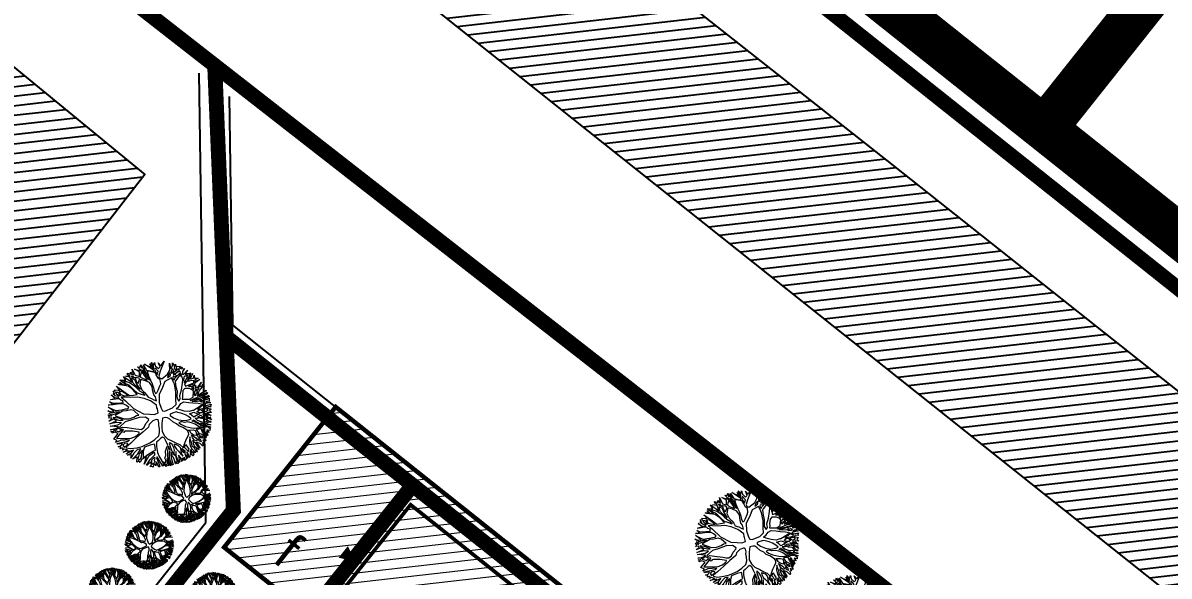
# Model space of a CAD drawing. Header units: metres. Extents: x -664657 to -643449, y -1076720 to -1062383.
# Drawn here: x -661101.9 to -661025.1, y -1065455.9 to -1065418.9 of the extents above; entities that cross this region are included whole.
import ezdxf

# ---------------------------------------------------------------- set-up
doc = ezdxf.new("R2010")
doc.units = ezdxf.units.M
doc.header["$LTSCALE"] = 0.1
for name, pattern in [('DASHED', [19.05, 12.7, -6.35]), ('DIVIDE', [31.75, 12.7, -6.35, 0, -6.35, 0, -6.35]), ('EVENDASH', [6.35, 3.175, -3.175])]:
    doc.linetypes.add(name, pattern=pattern)
doc.layers.get('0').update_dxf_attribs({"color": 8, "lineweight": 9})
for name, color, linetype in [('AA_THER_DOPRAVA', 142, 'Continuous'), ('AA_THER_katastr', 7, 'Continuous'), ('AA_THER_KOMUNIKACE', 201, 'Continuous'), ('AA_THER_popis', 6, 'Continuous'), ('AA_THER_SRAFY KATASTR', 14, 'Continuous'), ('AA_THER_ZNACENI', 7, 'Continuous'), ('AA_THER_čerchovaná', 84, 'DIVIDE')]:
    doc.layers.add(name, color=color, linetype=linetype)
doc.layers.add('AA_THER_silná', color=1, linetype='Continuous', lineweight=70)
doc.layers.add('AA_THER_STAFAZ', color=252, linetype='Continuous', lineweight=0)
doc.styles.get("Standard").update_dxf_attribs({"font": 'arial.ttf', "width": 0.8})
pattern_1 = [(6.512676, (-656813.00584, -1068876.23894), (-0.07202362, 0.63090221), [])]

# ---------------------------------------------------------------- blocks, each defined once
blk = doc.blocks.new('A$C0C461CEA')
for p, q in [((0.063, 0.606), (-0.009, 0.765)), ((-0.009, 0.765), (0.101, 0.706)), ((0.101, 0.706), (0.094, 0.804)), ((0.094, 0.804), (0.195, 0.61)), ((0.214, 0.725), (0.134, 0.788)), ((0.134, 0.788), (0.212, 0.751)), ((0.191, 0.795), (0.205, 0.826)), ((0.231, 0.749), (0.191, 0.795)), ((0.205, 0.826), (0.247, 0.779)), ((0.212, 0.751), (0.231, 0.749)), ((0.247, 0.779), (0.283, 0.818)), ((0.283, 0.818), (0.273, 0.766)), ((0.273, 0.766), (0.303, 0.735)), ((0.303, 0.735), (0.335, 0.855)), ((0.335, 0.855), (0.332, 0.706)), ((0.448, 0.732), (0.381, 0.832)), ((0.381, 0.832), (0.473, 0.745)), ((0.483, 0.777), (0.463, 0.845)), ((0.463, 0.845), (0.503, 0.812)), ((0.473, 0.745), (0.483, 0.777)), ((0.49, 0.711), (0.491, 0.762)), ((0.491, 0.762), (0.519, 0.739)), ((0.503, 0.812), (0.541, 0.849)), ((0.541, 0.849), (0.523, 0.775)), ((0.523, 0.775), (0.552, 0.829)), ((0.552, 0.829), (0.55, 0.733)), ((0.572, 0.716), (0.592, 0.82)), ((0.592, 0.82), (0.599, 0.69)), ((0.732, 0.619), (0.623, 0.824)), ((0.623, 0.824), (0.721, 0.691)), ((0.721, 0.691), (0.725, 0.772)), ((0.725, 0.772), (0.739, 0.638)), ((0.773, 0.691), (0.762, 0.79)), ((0.762, 0.79), (0.78, 0.708)), ((0.782, 0.71), (0.826, 0.755)), ((0.826, 0.755), (0.807, 0.687)), ((-0.386, 0.487), (-0.377, 0.497)), ((-0.377, 0.497), (-0.291, 0.473)), ((-0.291, 0.473), (-0.326, 0.577)), ((-0.326, 0.577), (-0.279, 0.488)), ((-0.256, 0.522), (-0.284, 0.582)), ((-0.284, 0.582), (-0.25, 0.553)), ((-0.207, 0.472), (-0.256, 0.522)), ((-0.25, 0.553), (-0.251, 0.627)), ((-0.251, 0.627), (-0.205, 0.61)), ((-0.215, 0.587), (-0.164, 0.562)), ((-0.208, 0.57), (-0.215, 0.587)), ((-0.212, 0.536), (-0.208, 0.57)), ((-0.186, 0.48), (-0.212, 0.536)), ((-0.205, 0.61), (-0.205, 0.641)), ((-0.205, 0.641), (-0.143, 0.596)), ((-0.164, 0.562), (-0.163, 0.47)), ((-0.143, 0.596), (-0.108, 0.579)), ((-0.134, 0.562), (-0.138, 0.487)), ((-0.108, 0.579), (-0.136, 0.688)), ((-0.136, 0.688), (-0.031, 0.479)), ((-0.111, 0.544), (-0.134, 0.562)), ((-0.084, 0.536), (-0.111, 0.544)), ((-0.062, 0.681), (-0.084, 0.71)), ((-0.084, 0.71), (-0.025, 0.681)), ((-0.05, 0.471), (-0.084, 0.536)), ((0.086, 0.573), (-0.062, 0.681)), ((-0.025, 0.681), (-0.029, 0.73)), ((-0.029, 0.73), (-0.001, 0.656)), ((-0.001, 0.656), (0.063, 0.606)), ((0.049, 0.709), (0.1, 0.674)), ((0.071, 0.64), (0.049, 0.709)), ((0.115, 0.58), (0.071, 0.64)), ((0.141, 0.467), (0.086, 0.573)), ((0.1, 0.674), (0.148, 0.626)), ((0.154, 0.458), (0.115, 0.58)), ((0.148, 0.626), (0.198, 0.54)), ((0.195, 0.61), (0.214, 0.725)), ((0.198, 0.54), (0.234, 0.438)), ((0.212, 0.581), (0.226, 0.644)), ((0.236, 0.499), (0.212, 0.581)), ((0.226, 0.644), (0.236, 0.684)), ((0.236, 0.684), (0.278, 0.625)), ((0.281, 0.388), (0.236, 0.499)), ((0.256, 0.734), (0.28, 0.713)), ((0.257, 0.695), (0.256, 0.734)), ((0.272, 0.676), (0.257, 0.695)), ((0.278, 0.625), (0.267, 0.543)), ((0.267, 0.543), (0.281, 0.388)), ((0.291, 0.657), (0.272, 0.676)), ((0.28, 0.713), (0.29, 0.678)), ((0.29, 0.678), (0.291, 0.657)), ((0.298, 0.594), (0.316, 0.668)), ((0.299, 0.519), (0.298, 0.594)), ((0.359, 0.578), (0.299, 0.519)), ((0.316, 0.668), (0.354, 0.641)), ((0.392, 0.572), (0.318, 0.477)), ((0.332, 0.706), (0.398, 0.641)), ((0.354, 0.641), (0.373, 0.618)), ((0.373, 0.618), (0.359, 0.578)), ((0.469, 0.501), (0.392, 0.572)), ((0.398, 0.641), (0.448, 0.732)), ((0.419, 0.639), (0.417, 0.618)), ((0.417, 0.618), (0.449, 0.568)), ((0.438, 0.663), (0.419, 0.639)), ((0.471, 0.697), (0.438, 0.663)), ((0.449, 0.568), (0.492, 0.518)), ((0.532, 0.422), (0.469, 0.501)), ((0.482, 0.682), (0.471, 0.697)), ((0.492, 0.669), (0.482, 0.682)), ((0.505, 0.682), (0.49, 0.711)), ((0.503, 0.634), (0.492, 0.669)), ((0.492, 0.518), (0.511, 0.491)), ((0.512, 0.575), (0.503, 0.634)), ((0.518, 0.634), (0.505, 0.682)), ((0.511, 0.491), (0.512, 0.575)), ((0.519, 0.739), (0.518, 0.634)), ((0.53, 0.531), (0.539, 0.622)), ((0.551, 0.471), (0.53, 0.531)), ((0.539, 0.622), (0.547, 0.66)), ((0.544, 0.723), (0.568, 0.689)), ((0.547, 0.66), (0.544, 0.723)), ((0.55, 0.733), (0.572, 0.716)), ((0.562, 0.609), (0.551, 0.471)), ((0.568, 0.689), (0.562, 0.609)), ((0.581, 0.563), (0.574, 0.456)), ((0.6, 0.66), (0.581, 0.563)), ((0.599, 0.69), (0.656, 0.641)), ((0.629, 0.644), (0.6, 0.66)), ((0.699, 0.587), (0.629, 0.644)), ((0.656, 0.641), (0.716, 0.594)), ((0.735, 0.569), (0.699, 0.587)), ((0.716, 0.594), (0.732, 0.619)), ((0.736, 0.502), (0.735, 0.569)), ((0.738, 0.409), (0.736, 0.502)), ((0.739, 0.638), (0.773, 0.691)), ((0.756, 0.617), (0.75, 0.55)), ((0.75, 0.55), (0.759, 0.494)), ((0.785, 0.647), (0.756, 0.617)), ((0.759, 0.494), (0.811, 0.549)), ((0.847, 0.53), (0.772, 0.454)), ((0.78, 0.708), (0.782, 0.71)), ((0.811, 0.549), (0.785, 0.647)), ((0.807, 0.687), (0.84, 0.599)), ((0.84, 0.599), (0.888, 0.613)), ((1.024, 0.679), (0.847, 0.53)), ((0.888, 0.613), (0.897, 0.711)), ((0.897, 0.711), (0.915, 0.627)), ((0.915, 0.627), (1.024, 0.679)), ((1.039, 0.454), (1.103, 0.589)), ((1.103, 0.589), (1.074, 0.465)), ((1.074, 0.465), (1.137, 0.506)), ((1.137, 0.506), (1.166, 0.562)), ((1.213, 0.508), (1.154, 0.472)), ((1.166, 0.562), (1.164, 0.508)), ((1.164, 0.508), (1.213, 0.508)), ((-0.526, 0.187), (-0.556, 0.247)), ((-0.556, 0.247), (-0.505, 0.187)), ((-0.495, 0.221), (-0.55, 0.309)), ((-0.55, 0.309), (-0.495, 0.256)), ((-0.436, 0.238), (-0.503, 0.376)), ((-0.503, 0.376), (-0.397, 0.235)), ((-0.495, 0.256), (-0.436, 0.238)), ((-0.394, 0.371), (-0.482, 0.412)), ((-0.482, 0.412), (-0.394, 0.388)), ((-0.394, 0.388), (-0.424, 0.459)), ((-0.424, 0.459), (-0.372, 0.399)), ((-0.256, 0.32), (-0.394, 0.371)), ((-0.28, 0.452), (-0.386, 0.487)), ((-0.372, 0.399), (-0.265, 0.347)), ((-0.209, 0.421), (-0.28, 0.452)), ((-0.279, 0.488), (-0.209, 0.448)), ((-0.265, 0.347), (-0.176, 0.312)), ((-0.174, 0.275), (-0.256, 0.32)), ((-0.209, 0.448), (-0.207, 0.472)), ((-0.194, 0.381), (-0.209, 0.421)), ((-0.162, 0.346), (-0.194, 0.381)), ((-0.163, 0.47), (-0.186, 0.48)), ((-0.176, 0.312), (-0.162, 0.346)), ((-0.142, 0.224), (-0.174, 0.275)), ((-0.157, 0.436), (-0.114, 0.321)), ((-0.081, 0.391), (-0.157, 0.436)), ((-0.138, 0.487), (-0.095, 0.443)), ((-0.114, 0.321), (-0.04, 0.095)), ((-0.095, 0.443), (-0.013, 0.385)), ((0.012, 0.333), (-0.081, 0.391)), ((-0.013, 0.385), (-0.05, 0.471)), ((-0.031, 0.479), (0.019, 0.379)), ((0.154, 0.269), (0.012, 0.333)), ((0.019, 0.379), (0.096, 0.349)), ((0.096, 0.349), (0.175, 0.322)), ((0.175, 0.322), (0.141, 0.467)), ((0.193, 0.345), (0.154, 0.458)), ((0.266, 0.178), (0.154, 0.269)), ((0.24, 0.295), (0.193, 0.345)), ((0.234, 0.438), (0.258, 0.367)), ((0.308, 0.222), (0.24, 0.295)), ((0.258, 0.367), (0.296, 0.309)), ((0.296, 0.309), (0.308, 0.222)), ((0.314, 0.414), (0.309, 0.363)), ((0.309, 0.363), (0.334, 0.286)), ((0.318, 0.477), (0.314, 0.414)), ((0.334, 0.286), (0.348, 0.221)), ((0.485, 0.148), (0.513, 0.258)), ((0.513, 0.258), (0.54, 0.324)), ((0.54, 0.324), (0.532, 0.422)), ((0.551, 0.283), (0.534, 0.218)), ((0.571, 0.374), (0.551, 0.283)), ((0.574, 0.456), (0.571, 0.374)), ((0.619, 0.192), (0.694, 0.255)), ((0.694, 0.255), (0.731, 0.289)), ((0.834, 0.289), (0.726, 0.197)), ((0.731, 0.289), (0.76, 0.363)), ((0.76, 0.363), (0.738, 0.409)), ((0.772, 0.454), (0.768, 0.41)), ((0.768, 0.41), (0.8, 0.37)), ((0.8, 0.37), (0.955, 0.401)), ((0.992, 0.29), (0.834, 0.289)), ((0.943, 0.354), (0.922, 0.336)), ((0.922, 0.336), (0.992, 0.342)), ((0.983, 0.384), (0.943, 0.354)), ((0.955, 0.401), (1.039, 0.454)), ((1.022, 0.404), (0.983, 0.384)), ((0.99, 0.219), (0.992, 0.29)), ((0.992, 0.342), (1.008, 0.359)), ((1.008, 0.359), (1.022, 0.404)), ((1.019, 0.28), (1.014, 0.25)), ((1.014, 0.25), (1.022, 0.223)), ((1.04, 0.305), (1.019, 0.28)), ((1.022, 0.223), (1.057, 0.251)), ((1.065, 0.28), (1.04, 0.305)), ((1.06, 0.421), (1.046, 0.396)), ((1.046, 0.396), (1.046, 0.37)), ((1.046, 0.37), (1.102, 0.394)), ((1.161, 0.247), (1.054, 0.196)), ((1.057, 0.251), (1.11, 0.266)), ((1.085, 0.438), (1.06, 0.421)), ((1.084, 0.364), (1.065, 0.329)), ((1.065, 0.329), (1.216, 0.353)), ((1.11, 0.266), (1.065, 0.28)), ((1.151, 0.377), (1.084, 0.364)), ((1.117, 0.447), (1.085, 0.438)), ((1.115, 0.327), (1.094, 0.318)), ((1.094, 0.318), (1.123, 0.272)), ((1.102, 0.394), (1.117, 0.447)), ((1.157, 0.334), (1.115, 0.327)), ((1.123, 0.272), (1.221, 0.303)), ((1.154, 0.472), (1.142, 0.409)), ((1.142, 0.409), (1.193, 0.416)), ((1.216, 0.393), (1.151, 0.377)), ((1.223, 0.332), (1.157, 0.334)), ((1.207, 0.21), (1.161, 0.247)), ((1.221, 0.277), (1.173, 0.268)), ((1.173, 0.268), (1.209, 0.239)), ((1.193, 0.416), (1.206, 0.47)), ((1.206, 0.47), (1.232, 0.441)), ((1.209, 0.239), (1.221, 0.277)), ((1.216, 0.353), (1.216, 0.393)), ((1.221, 0.303), (1.223, 0.332)), ((1.232, 0.441), (1.276, 0.429)), ((1.265, 0.299), (1.236, 0.242)), ((1.276, 0.429), (1.239, 0.399)), ((1.239, 0.399), (1.239, 0.378)), ((1.239, 0.378), (1.266, 0.383)), ((1.263, 0.236), (1.379, 0.275)), ((1.336, 0.335), (1.265, 0.299)), ((1.266, 0.383), (1.281, 0.398)), ((1.308, 0.383), (1.275, 0.358)), ((1.275, 0.358), (1.336, 0.335)), ((1.281, 0.398), (1.308, 0.383)), ((1.379, 0.275), (1.301, 0.236)), ((-0.493, -0.002), (-0.644, 0.041)), ((-0.644, 0.041), (-0.485, 0.03)), ((-0.635, 0.101), (-0.551, 0.117)), ((-0.519, 0.086), (-0.635, 0.101)), ((-0.612, 0.165), (-0.577, 0.172)), ((-0.557, 0.142), (-0.612, 0.165)), ((-0.577, 0.172), (-0.583, 0.229)), ((-0.583, 0.229), (-0.536, 0.174)), ((-0.551, 0.117), (-0.557, 0.142)), ((-0.536, 0.174), (-0.526, 0.187)), ((-0.509, 0.126), (-0.526, 0.126)), ((-0.526, 0.126), (-0.492, 0.08)), ((-0.485, 0.03), (-0.519, 0.086)), ((-0.416, 0.057), (-0.509, 0.126)), ((-0.505, 0.187), (-0.335, 0.163)), ((-0.415, 0.205), (-0.495, 0.221)), ((-0.492, 0.08), (-0.453, 0.038)), ((-0.444, 0.15), (-0.46, 0.141)), ((-0.46, 0.141), (-0.318, -0.013)), ((-0.453, 0.038), (-0.411, 0.003)), ((-0.353, 0.149), (-0.444, 0.15)), ((-0.354, -0.026), (-0.416, 0.057)), ((-0.335, 0.163), (-0.415, 0.205)), ((-0.411, 0.003), (-0.354, -0.026)), ((-0.397, 0.235), (-0.263, 0.181)), ((-0.273, 0.155), (-0.353, 0.149)), ((-0.191, 0.121), (-0.273, 0.155)), ((-0.263, 0.181), (-0.194, 0.167)), ((-0.194, 0.167), (-0.145, 0.146)), ((-0.099, 0.096), (-0.191, 0.121)), ((-0.145, 0.146), (-0.114, 0.159)), ((-0.114, 0.159), (-0.142, 0.224)), ((-0.05, 0.048), (-0.099, 0.096)), ((0, -0.086), (-0.05, 0.048)), ((-0.04, 0.095), (0.101, -0.11)), ((0.364, 0.065), (0.266, 0.178)), ((0.348, 0.221), (0.354, 0.16)), ((0.354, 0.16), (0.409, 0.103)), ((0.435, -0.079), (0.364, 0.065)), ((0.409, 0.103), (0.439, 0.053)), ((0.439, 0.053), (0.476, 0.01)), ((0.476, 0.01), (0.498, 0.096)), ((0.498, 0.096), (0.485, 0.148)), ((0.588, 0.099), (0.514, -0.053)), ((0.534, 0.218), (0.533, 0.155)), ((0.533, 0.155), (0.567, 0.153)), ((0.567, 0.153), (0.619, 0.192)), ((0.726, 0.197), (0.588, 0.099)), ((0.934, -0.024), (0.985, 0.138)), ((0.99, 0.078), (0.966, -0.017)), ((0.985, 0.138), (0.99, 0.219)), ((1.029, 0.181), (0.99, 0.078)), ((1.054, 0.196), (1.029, 0.181)), ((1.064, -0.035), (1.15, 0.081)), ((1.15, 0.081), (1.193, 0.151)), ((1.184, 0.044), (1.176, -0.007)), ((1.242, 0.072), (1.184, 0.044)), ((1.201, 0.118), (1.192, 0.06)), ((1.192, 0.06), (1.242, 0.105)), ((1.193, 0.151), (1.207, 0.21)), ((1.249, 0.194), (1.201, 0.132)), ((1.201, 0.132), (1.201, 0.118)), ((1.236, 0.242), (1.263, 0.236)), ((1.242, 0.105), (1.277, 0.128)), ((1.297, 0.051), (1.242, 0.072)), ((1.268, 0.179), (1.249, 0.194)), ((1.314, 0.169), (1.268, 0.179)), ((1.294, 0.108), (1.276, 0.086)), ((1.276, 0.086), (1.305, 0.077)), ((1.277, 0.128), (1.319, 0.158)), ((1.411, 0.18), (1.289, 0.213)), ((1.289, 0.213), (1.317, 0.184)), ((1.327, 0.131), (1.294, 0.108)), ((1.347, 0.037), (1.297, 0.051)), ((1.301, 0.236), (1.411, 0.18)), ((1.305, 0.077), (1.384, 0.138)), ((1.319, 0.158), (1.314, 0.169)), ((1.317, 0.184), (1.443, 0.155)), ((1.367, 0.149), (1.327, 0.131)), ((1.443, 0.155), (1.34, 0.081)), ((1.34, 0.081), (1.406, 0.061)), ((1.386, 0.006), (1.347, 0.037)), ((1.384, 0.138), (1.367, 0.149)), ((1.367, -0.026), (1.386, 0.006)), ((1.421, 0.016), (1.398, -0.011)), ((1.406, 0.061), (1.454, 0.109)), ((1.495, 0.013), (1.421, 0.016)), ((1.454, 0.109), (1.431, 0.05)), ((1.431, 0.05), (1.495, 0.013)), ((-0.721, -0.288), (-0.583, -0.227)), ((-0.701, -0.157), (-0.672, -0.144)), ((-0.634, -0.167), (-0.701, -0.157)), ((-0.672, -0.144), (-0.697, -0.115)), ((-0.697, -0.115), (-0.649, -0.134)), ((-0.599, -0.118), (-0.687, -0.081)), ((-0.687, -0.081), (-0.582, -0.108)), ((-0.508, -0.101), (-0.659, -0.004)), ((-0.659, -0.004), (-0.5, -0.057)), ((-0.49, -0.229), (-0.658, -0.302)), ((-0.649, -0.134), (-0.599, -0.118)), ((-0.583, -0.227), (-0.634, -0.167)), ((-0.561, -0.129), (-0.611, -0.142)), ((-0.611, -0.142), (-0.575, -0.175)), ((-0.582, -0.108), (-0.544, -0.105)), ((-0.575, -0.175), (-0.552, -0.204)), ((-0.519, -0.137), (-0.561, -0.129)), ((-0.552, -0.204), (-0.506, -0.197)), ((-0.544, -0.105), (-0.508, -0.101)), ((-0.491, -0.179), (-0.519, -0.137)), ((-0.506, -0.197), (-0.448, -0.22)), ((-0.5, -0.057), (-0.412, -0.054)), ((-0.412, -0.054), (-0.493, -0.002)), ((-0.33, -0.078), (-0.491, -0.12)), ((-0.491, -0.12), (-0.481, -0.145)), ((-0.444, -0.203), (-0.491, -0.179)), ((-0.465, -0.267), (-0.49, -0.229)), ((-0.481, -0.145), (-0.435, -0.149)), ((-0.448, -0.22), (-0.444, -0.203)), ((-0.435, -0.149), (-0.35, -0.207)), ((-0.35, -0.207), (-0.2, -0.314)), ((-0.208, -0.104), (-0.33, -0.078)), ((-0.318, -0.013), (-0.221, -0.06)), ((-0.221, -0.06), (-0.118, -0.072)), ((-0.023, -0.134), (-0.208, -0.104)), ((-0.118, -0.072), (-0.051, -0.067)), ((-0.051, -0.067), (0, -0.086)), ((0.101, -0.19), (-0.023, -0.134)), ((0.101, -0.11), (0.215, -0.18)), ((0.147, -0.271), (0.101, -0.19)), ((0.215, -0.18), (0.302, -0.23)), ((0.302, -0.23), (0.386, -0.241)), ((0.386, -0.241), (0.412, -0.157)), ((0.412, -0.132), (0.435, -0.079)), ((0.412, -0.157), (0.412, -0.132)), ((0.514, -0.053), (0.492, -0.182)), ((0.492, -0.182), (0.493, -0.246)), ((0.493, -0.246), (0.533, -0.274)), ((0.814, -0.262), (0.864, -0.159)), ((0.864, -0.159), (0.934, -0.024)), ((0.908, -0.119), (0.897, -0.15)), ((0.897, -0.15), (0.901, -0.228)), ((0.901, -0.228), (0.946, -0.198)), ((0.966, -0.017), (0.908, -0.119)), ((0.946, -0.198), (0.973, -0.127)), ((0.973, -0.127), (1.064, -0.035)), ((1.009, -0.187), (0.98, -0.225)), ((0.98, -0.225), (1.12, -0.297)), ((1.026, -0.151), (1.009, -0.187)), ((1.084, -0.067), (1.026, -0.151)), ((1.138, -0.047), (1.084, -0.067)), ((1.225, -0.095), (1.138, -0.047)), ((1.176, -0.007), (1.277, -0.02)), ((1.208, -0.294), (1.276, -0.187)), ((1.271, -0.153), (1.225, -0.095)), ((1.231, -0.04), (1.321, -0.091)), ((1.289, -0.041), (1.231, -0.04)), ((1.287, -0.212), (1.256, -0.26)), ((1.262, -0.288), (1.356, -0.236)), ((1.276, -0.187), (1.271, -0.153)), ((1.277, -0.02), (1.367, -0.026)), ((1.324, -0.116), (1.277, -0.096)), ((1.277, -0.096), (1.303, -0.157)), ((1.318, -0.192), (1.287, -0.212)), ((1.346, -0.047), (1.289, -0.041)), ((1.394, -0.229), (1.298, -0.308)), ((1.303, -0.157), (1.324, -0.116)), ((1.356, -0.236), (1.318, -0.192)), ((1.321, -0.091), (1.346, -0.047)), ((1.347, -0.14), (1.333, -0.161)), ((1.333, -0.161), (1.36, -0.194)), ((1.374, -0.053), (1.346, -0.093)), ((1.346, -0.093), (1.374, -0.091)), ((1.368, -0.148), (1.347, -0.14)), ((1.374, -0.091), (1.353, -0.129)), ((1.353, -0.129), (1.41, -0.147)), ((1.36, -0.194), (1.389, -0.194)), ((1.4, -0.166), (1.368, -0.148)), ((1.514, -0.029), (1.374, -0.053)), ((1.389, -0.194), (1.421, -0.179)), ((1.476, -0.191), (1.394, -0.229)), ((1.398, -0.011), (1.514, -0.029)), ((1.421, -0.179), (1.4, -0.166)), ((1.41, -0.147), (1.519, -0.094)), ((1.519, -0.094), (1.431, -0.145)), ((1.431, -0.145), (1.486, -0.17)), ((1.541, -0.201), (1.476, -0.191)), ((1.486, -0.17), (1.527, -0.148)), ((1.527, -0.148), (1.511, -0.184)), ((1.511, -0.184), (1.541, -0.201)), ((-0.722, -0.374), (-0.67, -0.354)), ((-0.605, -0.381), (-0.722, -0.374)), ((-0.67, -0.354), (-0.721, -0.288)), ((-0.671, -0.512), (-0.715, -0.477)), ((-0.715, -0.477), (-0.643, -0.483)), ((-0.705, -0.422), (-0.705, -0.403)), ((-0.705, -0.403), (-0.475, -0.468)), ((-0.602, -0.457), (-0.705, -0.422)), ((-0.658, -0.302), (-0.588, -0.343)), ((-0.643, -0.483), (-0.602, -0.457)), ((-0.562, -0.478), (-0.608, -0.497)), ((-0.429, -0.459), (-0.605, -0.381)), ((-0.588, -0.343), (-0.459, -0.411)), ((-0.528, -0.49), (-0.562, -0.478)), ((-0.5, -0.512), (-0.528, -0.49)), ((-0.475, -0.468), (-0.429, -0.459)), ((-0.431, -0.251), (-0.465, -0.267)), ((-0.459, -0.411), (-0.383, -0.446)), ((-0.274, -0.489), (-0.439, -0.537)), ((-0.402, -0.266), (-0.431, -0.251)), ((-0.281, -0.328), (-0.402, -0.266)), ((-0.383, -0.446), (-0.284, -0.456)), ((-0.284, -0.456), (-0.182, -0.436)), ((-0.167, -0.411), (-0.281, -0.328)), ((-0.099, -0.448), (-0.274, -0.489)), ((-0.2, -0.314), (-0.141, -0.358)), ((-0.182, -0.436), (-0.167, -0.411)), ((-0.141, -0.358), (-0.098, -0.387)), ((0.06, -0.41), (-0.099, -0.448)), ((-0.098, -0.387), (-0.025, -0.371)), ((-0.025, -0.371), (0.046, -0.318)), ((0.046, -0.318), (0.128, -0.29)), ((0.101, -0.37), (0.06, -0.41)), ((0.202, -0.337), (0.101, -0.37)), ((0.128, -0.29), (0.147, -0.271)), ((0.284, -0.347), (0.202, -0.337)), ((0.252, -0.551), (0.271, -0.484)), ((0.271, -0.484), (0.295, -0.448)), ((0.301, -0.364), (0.284, -0.347)), ((0.295, -0.448), (0.313, -0.389)), ((0.313, -0.389), (0.301, -0.364)), ((0.348, -0.481), (0.309, -0.559)), ((0.414, -0.386), (0.348, -0.481)), ((0.482, -0.404), (0.414, -0.386)), ((0.518, -0.429), (0.482, -0.404)), ((0.544, -0.477), (0.518, -0.429)), ((0.533, -0.274), (0.71, -0.29)), ((0.574, -0.561), (0.544, -0.477)), ((0.601, -0.382), (0.587, -0.408)), ((0.587, -0.408), (0.628, -0.487)), ((0.66, -0.39), (0.601, -0.382)), ((0.628, -0.487), (0.7, -0.576)), ((0.74, -0.406), (0.66, -0.39)), ((0.71, -0.29), (0.814, -0.262)), ((0.768, -0.431), (0.74, -0.406)), ((0.831, -0.489), (0.768, -0.431)), ((0.773, -0.347), (0.846, -0.329)), ((0.833, -0.407), (0.773, -0.347)), ((0.885, -0.552), (0.831, -0.489)), ((0.896, -0.469), (0.833, -0.407)), ((0.846, -0.329), (0.914, -0.295)), ((0.987, -0.527), (0.896, -0.469)), ((0.914, -0.295), (0.987, -0.292)), ((0.987, -0.292), (1.076, -0.35)), ((1.076, -0.35), (1.146, -0.402)), ((1.12, -0.297), (1.208, -0.294)), ((1.322, -0.346), (1.122, -0.328)), ((1.122, -0.328), (1.314, -0.377)), ((1.146, -0.366), (1.331, -0.398)), ((1.205, -0.406), (1.146, -0.366)), ((1.146, -0.402), (1.247, -0.462)), ((1.293, -0.438), (1.205, -0.406)), ((1.247, -0.462), (1.328, -0.531)), ((1.256, -0.26), (1.262, -0.288)), ((1.35, -0.423), (1.293, -0.438)), ((1.298, -0.308), (1.389, -0.301)), ((1.308, -0.455), (1.382, -0.454)), ((1.323, -0.478), (1.308, -0.455)), ((1.314, -0.377), (1.526, -0.421)), ((1.436, -0.382), (1.322, -0.346)), ((1.367, -0.498), (1.323, -0.478)), ((1.331, -0.398), (1.35, -0.423)), ((1.439, -0.334), (1.334, -0.329)), ((1.334, -0.329), (1.521, -0.375)), ((1.403, -0.475), (1.367, -0.498)), ((1.526, -0.421), (1.375, -0.412)), ((1.375, -0.412), (1.53, -0.449)), ((1.382, -0.454), (1.403, -0.475)), ((1.389, -0.301), (1.527, -0.295)), ((1.53, -0.449), (1.415, -0.452)), ((1.415, -0.452), (1.445, -0.477)), ((1.521, -0.375), (1.436, -0.382)), ((1.513, -0.369), (1.439, -0.334)), ((1.445, -0.477), (1.505, -0.474)), ((1.505, -0.474), (1.477, -0.522)), ((1.527, -0.295), (1.496, -0.321)), ((1.496, -0.321), (1.528, -0.358)), ((1.528, -0.358), (1.513, -0.369)), ((-0.697, -0.539), (-0.671, -0.512)), ((-0.651, -0.541), (-0.697, -0.539)), ((-0.537, -0.67), (-0.676, -0.63)), ((-0.676, -0.63), (-0.569, -0.633)), ((-0.67, -0.585), (-0.643, -0.564)), ((-0.628, -0.583), (-0.67, -0.585)), ((-0.643, -0.564), (-0.651, -0.541)), ((-0.639, -0.698), (-0.537, -0.67)), ((-0.507, -0.691), (-0.639, -0.698)), ((-0.569, -0.633), (-0.628, -0.583)), ((-0.54, -0.767), (-0.622, -0.732)), ((-0.622, -0.732), (-0.532, -0.735)), ((-0.608, -0.497), (-0.603, -0.545)), ((-0.603, -0.545), (-0.555, -0.54)), ((-0.569, -0.566), (-0.571, -0.578)), ((-0.571, -0.578), (-0.503, -0.638)), ((-0.439, -0.537), (-0.569, -0.566)), ((-0.555, -0.54), (-0.523, -0.534)), ((-0.532, -0.735), (-0.456, -0.699)), ((-0.523, -0.534), (-0.5, -0.512)), ((-0.456, -0.699), (-0.507, -0.691)), ((-0.503, -0.638), (-0.373, -0.687)), ((-0.374, -0.724), (-0.483, -0.76)), ((-0.302, -0.746), (-0.374, -0.724)), ((-0.373, -0.687), (-0.256, -0.714)), ((-0.256, -0.714), (-0.076, -0.727)), ((-0.076, -0.727), (0.048, -0.713)), ((0.048, -0.713), (0.165, -0.682)), ((0.165, -0.682), (0.215, -0.623)), ((0.215, -0.623), (0.252, -0.551)), ((0.276, -0.629), (0.273, -0.73)), ((0.273, -0.73), (0.303, -0.824)), ((0.309, -0.559), (0.276, -0.629)), ((0.627, -0.632), (0.574, -0.561)), ((0.648, -0.697), (0.627, -0.632)), ((0.706, -0.765), (0.648, -0.697)), ((0.68, -0.635), (0.71, -0.698)), ((0.723, -0.641), (0.68, -0.635)), ((0.7, -0.576), (0.793, -0.643)), ((0.71, -0.698), (0.771, -0.775)), ((0.755, -0.654), (0.723, -0.641)), ((0.793, -0.687), (0.755, -0.654)), ((0.793, -0.643), (0.86, -0.669)), ((0.861, -0.713), (0.793, -0.687)), ((0.86, -0.669), (0.919, -0.683)), ((0.923, -0.765), (0.861, -0.713)), ((0.927, -0.618), (0.885, -0.552)), ((0.919, -0.683), (0.953, -0.683)), ((0.953, -0.683), (0.927, -0.618)), ((0.943, -0.738), (0.987, -0.729)), ((0.979, -0.769), (0.943, -0.738)), ((0.973, -0.572), (1.072, -0.589)), ((0.997, -0.622), (0.973, -0.572)), ((1.063, -0.541), (0.987, -0.527)), ((0.987, -0.729), (1.026, -0.796)), ((1.018, -0.681), (0.997, -0.622)), ((1.087, -0.68), (1.018, -0.681)), ((1.033, -0.716), (1.053, -0.774)), ((1.078, -0.743), (1.033, -0.716)), ((1.084, -0.55), (1.063, -0.541)), ((1.072, -0.589), (1.119, -0.642)), ((1.24, -0.542), (1.084, -0.55)), ((1.171, -0.679), (1.087, -0.68)), ((1.099, -0.713), (1.174, -0.717)), ((1.139, -0.759), (1.099, -0.713)), ((1.119, -0.642), (1.171, -0.679)), ((1.135, -0.61), (1.181, -0.601)), ((1.169, -0.658), (1.135, -0.61)), ((1.218, -0.683), (1.169, -0.658)), ((1.271, -0.556), (1.173, -0.572)), ((1.173, -0.572), (1.345, -0.623)), ((1.174, -0.717), (1.193, -0.78)), ((1.181, -0.601), (1.228, -0.603)), ((1.262, -0.674), (1.218, -0.683)), ((1.22, -0.716), (1.225, -0.775)), ((1.246, -0.741), (1.22, -0.716)), ((1.228, -0.603), (1.262, -0.674)), ((1.328, -0.531), (1.24, -0.542)), ((1.339, -0.652), (1.266, -0.621)), ((1.266, -0.621), (1.279, -0.67)), ((1.292, -0.73), (1.269, -0.733)), ((1.269, -0.733), (1.293, -0.833)), ((1.32, -0.545), (1.271, -0.556)), ((1.279, -0.67), (1.304, -0.696)), ((1.314, -0.791), (1.292, -0.73)), ((1.304, -0.696), (1.367, -0.69)), ((1.362, -0.62), (1.32, -0.545)), ((1.351, -0.74), (1.321, -0.736)), ((1.321, -0.736), (1.366, -0.826)), ((1.367, -0.69), (1.339, -0.652)), ((1.345, -0.623), (1.362, -0.62)), ((1.492, -0.575), (1.361, -0.539)), ((1.361, -0.539), (1.376, -0.585)), ((1.404, -0.631), (1.364, -0.641)), ((1.364, -0.641), (1.432, -0.706)), ((1.376, -0.585), (1.48, -0.613)), ((1.432, -0.706), (1.386, -0.715)), ((1.386, -0.715), (1.406, -0.775)), ((1.434, -0.521), (1.395, -0.521)), ((1.395, -0.521), (1.492, -0.575)), ((1.457, -0.664), (1.404, -0.631)), ((1.485, -0.543), (1.434, -0.521)), ((1.461, -0.634), (1.444, -0.636)), ((1.444, -0.636), (1.457, -0.664)), ((1.48, -0.613), (1.461, -0.634)), ((1.477, -0.522), (1.485, -0.543)), ((-0.483, -0.76), (-0.59, -0.822)), ((-0.59, -0.822), (-0.54, -0.767)), ((-0.568, -0.862), (-0.416, -0.81)), ((-0.457, -0.859), (-0.568, -0.862)), ((-0.519, -0.958), (-0.457, -0.859)), ((-0.458, -0.964), (-0.519, -0.958)), ((-0.463, -0.909), (-0.469, -0.936)), ((-0.469, -0.936), (-0.415, -0.93)), ((-0.446, -0.892), (-0.463, -0.909)), ((-0.456, -0.999), (-0.458, -0.964)), ((-0.402, -0.959), (-0.456, -0.999)), ((-0.388, -0.824), (-0.446, -0.892)), ((-0.416, -0.81), (-0.302, -0.746)), ((-0.415, -0.93), (-0.381, -0.913)), ((-0.275, -0.955), (-0.402, -0.959)), ((-0.396, -1.075), (-0.275, -0.955)), ((-0.237, -0.968), (-0.396, -1.075)), ((-0.329, -0.8), (-0.388, -0.824)), ((-0.381, -0.913), (-0.335, -0.847)), ((-0.322, -0.887), (-0.355, -0.942)), ((-0.355, -0.942), (-0.206, -0.924)), ((-0.335, -0.847), (-0.287, -0.798)), ((-0.287, -0.798), (-0.329, -0.8)), ((-0.283, -0.813), (-0.322, -0.887)), ((-0.221, -0.753), (-0.283, -0.813)), ((-0.105, -0.95), (-0.237, -0.968)), ((-0.092, -0.771), (-0.221, -0.753)), ((-0.206, -0.924), (-0.095, -0.918)), ((-0.078, -0.962), (-0.105, -0.95)), ((-0.102, -1.004), (-0.078, -0.962)), ((-0.095, -0.918), (-0.04, -0.918)), ((-0.004, -0.791), (-0.092, -0.771)), ((-0.04, -0.918), (-0.024, -0.869)), ((-0.027, -0.987), (-0.034, -1.08)), ((0.014, -0.86), (-0.027, -0.987)), ((-0.024, -0.869), (-0.002, -0.812)), ((-0.002, -0.812), (-0.004, -0.791)), ((0.055, -0.78), (0.014, -0.86)), ((0.103, -0.771), (0.055, -0.78)), ((0.185, -0.745), (0.103, -0.771)), ((0.142, -1.04), (0.206, -0.982)), ((0.246, -0.974), (0.184, -1.043)), ((0.227, -0.745), (0.185, -0.745)), ((0.206, -0.982), (0.243, -0.953)), ((0.25, -0.786), (0.227, -0.745)), ((0.23, -1.077), (0.246, -0.974)), ((0.243, -0.953), (0.249, -0.862)), ((0.249, -0.862), (0.25, -0.786)), ((0.292, -0.925), (0.277, -0.999)), ((0.309, -0.927), (0.292, -0.925)), ((0.303, -0.824), (0.376, -0.924)), ((0.33, -0.981), (0.309, -0.927)), ((0.333, -1.053), (0.33, -0.981)), ((0.376, -0.924), (0.427, -1.003)), ((0.693, -0.999), (0.75, -0.958)), ((0.766, -0.864), (0.706, -0.765)), ((0.75, -0.958), (0.766, -0.918)), ((0.766, -0.918), (0.766, -0.864)), ((0.771, -0.775), (0.873, -0.86)), ((0.789, -0.874), (0.884, -0.921)), ((0.804, -0.903), (0.789, -0.874)), ((0.804, -0.956), (0.804, -0.903)), ((0.813, -0.977), (0.804, -0.956)), ((0.841, -1.024), (0.813, -0.977)), ((0.873, -0.86), (0.932, -0.9)), ((0.884, -0.921), (0.914, -0.946)), ((0.914, -0.946), (0.914, -0.998)), ((0.975, -0.826), (0.923, -0.765)), ((0.932, -0.9), (0.98, -0.916)), ((0.939, -0.942), (0.95, -1.023)), ((0.95, -0.942), (0.939, -0.942)), ((1.04, -0.98), (0.95, -0.942)), ((1.031, -0.928), (0.975, -0.826)), ((1.005, -0.804), (0.979, -0.769)), ((0.98, -0.916), (1.029, -0.945)), ((1.045, -0.869), (1.005, -0.804)), ((1.026, -0.796), (1.051, -0.84)), ((1.029, -0.945), (1.031, -0.928)), ((1.032, -1.052), (1.04, -0.98)), ((1.075, -0.925), (1.045, -0.869)), ((1.05, -0.921), (1.086, -0.98)), ((1.051, -0.97), (1.05, -0.921)), ((1.051, -0.84), (1.075, -0.882)), ((1.086, -0.98), (1.051, -0.97)), ((1.053, -0.774), (1.127, -0.856)), ((1.075, -0.882), (1.075, -0.925)), ((1.111, -0.744), (1.078, -0.743)), ((1.259, -1.006), (1.085, -0.865)), ((1.085, -0.865), (1.242, -1.046)), ((1.098, -0.94), (1.107, -0.921)), ((1.105, -0.963), (1.098, -0.94)), ((1.156, -0.996), (1.105, -0.963)), ((1.107, -0.921), (1.156, -0.965)), ((1.151, -0.786), (1.111, -0.744)), ((1.127, -0.856), (1.163, -0.878)), ((1.193, -0.78), (1.139, -0.759)), ((1.217, -0.83), (1.151, -0.786)), ((1.156, -0.965), (1.156, -0.996)), ((1.163, -0.878), (1.239, -0.897)), ((1.249, -0.922), (1.189, -0.924)), ((1.189, -0.924), (1.265, -0.987)), ((1.239, -0.897), (1.217, -0.83)), ((1.225, -0.775), (1.289, -0.835)), ((1.293, -0.863), (1.24, -0.831)), ((1.24, -0.831), (1.264, -0.903)), ((1.269, -0.792), (1.246, -0.741)), ((1.281, -0.953), (1.249, -0.922)), ((1.265, -0.987), (1.259, -1.006)), ((1.264, -0.903), (1.302, -0.93)), ((1.289, -0.835), (1.269, -0.792)), ((1.302, -0.93), (1.281, -0.953)), ((1.293, -0.833), (1.345, -0.856)), ((1.327, -0.913), (1.293, -0.863)), ((1.366, -0.826), (1.314, -0.791)), ((1.345, -0.856), (1.318, -0.856)), ((1.318, -0.856), (1.327, -0.913)), ((1.406, -0.775), (1.351, -0.74)), ((-0.36, -1.114), (-0.235, -1.047)), ((-0.351, -1.121), (-0.36, -1.114)), ((-0.255, -1.094), (-0.351, -1.121)), ((-0.305, -1.172), (-0.267, -1.159)), ((-0.305, -1.187), (-0.305, -1.172)), ((-0.273, -1.193), (-0.305, -1.187)), ((-0.254, -1.22), (-0.273, -1.193)), ((-0.267, -1.159), (-0.255, -1.094)), ((-0.227, -1.182), (-0.254, -1.22)), ((-0.242, -1.119), (-0.248, -1.151)), ((-0.248, -1.151), (-0.172, -1.146)), ((-0.222, -1.071), (-0.242, -1.119)), ((-0.235, -1.047), (-0.102, -1.004)), ((-0.189, -1.184), (-0.227, -1.182)), ((-0.142, -1.045), (-0.222, -1.071)), ((-0.141, -1.15), (-0.193, -1.224)), ((-0.193, -1.224), (-0.189, -1.184)), ((-0.172, -1.146), (-0.16, -1.106)), ((-0.16, -1.106), (-0.125, -1.059)), ((-0.146, -1.278), (-0.141, -1.15)), ((-0.125, -1.059), (-0.142, -1.045)), ((-0.109, -1.185), (-0.125, -1.278)), ((-0.098, -1.074), (-0.109, -1.185)), ((-0.075, -1.069), (-0.098, -1.074)), ((-0.066, -1.3), (-0.075, -1.069)), ((-0.029, -1.216), (-0.041, -1.296)), ((-0.034, -1.08), (-0.027, -1.189)), ((-0.006, -1.273), (-0.029, -1.216)), ((-0.027, -1.189), (0.003, -1.241)), ((0.022, -1.26), (0.051, -1.215)), ((0.051, -1.215), (0.056, -1.171)), ((0.097, -1.194), (0.053, -1.265)), ((0.056, -1.171), (0.102, -1.129)), ((0.072, -1.268), (0.097, -1.194)), ((0.102, -1.129), (0.142, -1.04)), ((0.122, -1.171), (0.102, -1.252)), ((0.184, -1.043), (0.122, -1.171)), ((0.128, -1.374), (0.143, -1.221)), ((0.143, -1.221), (0.197, -1.113)), ((0.183, -1.225), (0.149, -1.374)), ((0.207, -1.153), (0.183, -1.225)), ((0.197, -1.113), (0.23, -1.077)), ((0.232, -1.127), (0.207, -1.153)), ((0.219, -1.203), (0.227, -1.18)), ((0.228, -1.245), (0.219, -1.203)), ((0.227, -1.18), (0.232, -1.127)), ((0.264, -1.085), (0.258, -1.15)), ((0.258, -1.15), (0.261, -1.188)), ((0.261, -1.188), (0.267, -1.213)), ((0.277, -0.999), (0.264, -1.085)), ((0.267, -1.213), (0.294, -1.15)), ((0.325, -1.162), (0.284, -1.234)), ((0.294, -1.15), (0.321, -1.112)), ((0.297, -1.24), (0.34, -1.156)), ((0.321, -1.112), (0.333, -1.053)), ((0.34, -1.156), (0.325, -1.162)), ((0.374, -0.999), (0.362, -1.036)), ((0.362, -1.036), (0.365, -1.114)), ((0.365, -1.114), (0.382, -1.166)), ((0.41, -1.033), (0.374, -0.999)), ((0.382, -1.166), (0.395, -1.216)), ((0.395, -1.216), (0.4, -1.254)), ((0.444, -1.071), (0.41, -1.033)), ((0.418, -1.245), (0.443, -1.184)), ((0.427, -1.003), (0.48, -1.062)), ((0.443, -1.184), (0.457, -1.127)), ((0.457, -1.127), (0.444, -1.071)), ((0.48, -1.148), (0.458, -1.192)), ((0.458, -1.192), (0.465, -1.255)), ((0.465, -1.255), (0.5, -1.209)), ((0.48, -1.062), (0.512, -1.16)), ((0.5, -1.209), (0.48, -1.148)), ((0.513, -1.215), (0.486, -1.253)), ((0.512, -1.16), (0.558, -1.109)), ((0.513, -1.24), (0.513, -1.215)), ((0.564, -1.133), (0.538, -1.164)), ((0.538, -1.164), (0.551, -1.2)), ((0.551, -1.2), (0.555, -1.234)), ((0.558, -1.109), (0.631, -1.046)), ((0.596, -1.13), (0.564, -1.133)), ((0.603, -1.193), (0.596, -1.13)), ((0.61, -1.247), (0.603, -1.193)), ((0.631, -1.046), (0.693, -0.999)), ((0.692, -1.098), (0.664, -1.19)), ((0.664, -1.19), (0.665, -1.262)), ((0.746, -1.013), (0.692, -1.098)), ((0.695, -1.217), (0.726, -1.131)), ((0.724, -1.278), (0.695, -1.217)), ((0.726, -1.085), (0.746, -1.013)), ((0.726, -1.131), (0.726, -1.085)), ((0.745, -1.173), (0.74, -1.228)), ((0.74, -1.228), (0.746, -1.259)), ((0.766, -1.11), (0.745, -1.173)), ((0.77, -1.152), (0.766, -1.11)), ((0.794, -1.206), (0.77, -1.152)), ((0.79, -1.059), (0.793, -1.031)), ((0.802, -1.122), (0.79, -1.059)), ((0.793, -1.031), (0.796, -0.994)), ((0.797, -1.267), (0.794, -1.206)), ((0.796, -0.994), (0.85, -1.098)), ((0.821, -1.155), (0.802, -1.122)), ((0.873, -1.249), (0.817, -1.181)), ((0.817, -1.181), (0.817, -1.235)), ((0.854, -1.157), (0.821, -1.155)), ((0.885, -1.058), (0.841, -1.024)), ((0.85, -1.098), (0.854, -1.157)), ((0.88, -1.134), (0.881, -1.188)), ((0.924, -1.173), (0.88, -1.134)), ((0.881, -1.188), (0.919, -1.222)), ((0.914, -0.998), (0.885, -1.058)), ((0.903, -1.11), (0.906, -1.064)), ((0.924, -1.139), (0.903, -1.11)), ((0.906, -1.064), (0.934, -1.03)), ((0.919, -1.222), (0.924, -1.173)), ((0.939, -1.127), (0.924, -1.139)), ((0.934, -1.03), (0.94, -1.076)), ((0.94, -1.076), (0.939, -1.127)), ((0.949, -1.154), (0.955, -1.101)), ((0.985, -1.168), (0.949, -1.154)), ((0.95, -1.023), (1.001, -1.095)), ((0.955, -1.101), (0.983, -1.126)), ((1.007, -1.252), (0.962, -1.21)), ((0.962, -1.21), (0.967, -1.269)), ((0.983, -1.126), (0.985, -1.168)), ((1.001, -1.095), (1.036, -1.157)), ((1.044, -1.201), (1.006, -1.17)), ((1.006, -1.17), (1.011, -1.208)), ((1.015, -1.233), (1.007, -1.252)), ((1.011, -1.208), (1.015, -1.233)), ((1.059, -1.178), (1.032, -1.052)), ((1.036, -1.157), (1.049, -1.184)), ((1.049, -1.184), (1.044, -1.201)), ((1.059, -1.012), (1.058, -1.092)), ((1.058, -1.092), (1.075, -1.163)), ((1.08, -1.009), (1.059, -1.012)), ((1.075, -1.163), (1.059, -1.178)), ((1.097, -1.037), (1.08, -1.009)), ((1.085, -1.069), (1.097, -1.037)), ((1.092, -1.167), (1.085, -1.069)), ((1.103, -1.165), (1.092, -1.167)), ((1.115, -1.083), (1.103, -1.165)), ((1.155, -1.127), (1.115, -1.083)), ((1.192, -1.097), (1.14, -1.053)), ((1.14, -1.053), (1.155, -1.127)), ((1.242, -1.046), (1.185, -0.992)), ((1.185, -0.992), (1.213, -1.063)), ((1.213, -1.063), (1.192, -1.097)), ((-0.125, -1.278), (-0.146, -1.278)), ((-0.041, -1.296), (-0.066, -1.3)), ((-0.005, -1.34), (-0.006, -1.273)), ((0.016, -1.281), (-0.005, -1.34)), ((0.003, -1.241), (0.022, -1.26)), ((0.029, -1.341), (0.016, -1.281)), ((0.052, -1.345), (0.029, -1.341)), ((0.053, -1.265), (0.052, -1.345)), ((0.075, -1.366), (0.072, -1.268)), ((0.094, -1.366), (0.075, -1.366)), ((0.102, -1.252), (0.094, -1.366)), ((0.149, -1.374), (0.128, -1.374)), ((0.2, -1.386), (0.217, -1.3)), ((0.206, -1.388), (0.2, -1.386)), ((0.229, -1.342), (0.206, -1.388)), ((0.217, -1.3), (0.228, -1.245)), ((0.233, -1.402), (0.229, -1.342)), ((0.263, -1.398), (0.233, -1.402)), ((0.264, -1.316), (0.263, -1.398)), ((0.284, -1.234), (0.264, -1.316)), ((0.279, -1.392), (0.297, -1.24)), ((0.294, -1.391), (0.279, -1.392)), ((0.347, -1.25), (0.294, -1.391)), ((0.338, -1.397), (0.36, -1.309)), ((0.355, -1.395), (0.338, -1.397)), ((0.36, -1.309), (0.347, -1.25)), ((0.377, -1.342), (0.355, -1.395)), ((0.403, -1.357), (0.377, -1.342)), ((0.4, -1.254), (0.409, -1.275)), ((0.406, -1.411), (0.403, -1.357)), ((0.432, -1.344), (0.406, -1.411)), ((0.409, -1.275), (0.423, -1.315)), ((0.423, -1.315), (0.418, -1.245)), ((0.42, -1.407), (0.432, -1.344)), ((0.46, -1.398), (0.42, -1.407)), ((0.486, -1.253), (0.46, -1.398)), ((0.477, -1.394), (0.493, -1.337)), ((0.494, -1.396), (0.477, -1.394)), ((0.482, -1.299), (0.513, -1.24)), ((0.493, -1.337), (0.482, -1.299)), ((0.539, -1.269), (0.494, -1.396)), ((0.527, -1.399), (0.541, -1.319)), ((0.544, -1.397), (0.527, -1.399)), ((0.541, -1.319), (0.539, -1.269)), ((0.583, -1.338), (0.544, -1.397)), ((0.555, -1.234), (0.577, -1.28)), ((0.577, -1.28), (0.61, -1.247)), ((0.607, -1.407), (0.583, -1.338)), ((0.598, -1.319), (0.639, -1.264)), ((0.628, -1.352), (0.598, -1.319)), ((0.637, -1.397), (0.607, -1.407)), ((0.639, -1.264), (0.628, -1.352)), ((0.65, -1.333), (0.637, -1.397)), ((0.687, -1.373), (0.65, -1.333)), ((0.665, -1.262), (0.678, -1.314)), ((0.678, -1.314), (0.695, -1.358)), ((0.695, -1.358), (0.687, -1.373)), ((0.72, -1.371), (0.724, -1.278)), ((0.737, -1.372), (0.72, -1.371)), ((0.751, -1.301), (0.737, -1.372)), ((0.746, -1.259), (0.797, -1.349)), ((0.797, -1.349), (0.751, -1.301)), ((0.81, -1.334), (0.797, -1.267)), ((0.825, -1.323), (0.81, -1.334)), ((0.817, -1.235), (0.825, -1.323)), ((0.894, -1.316), (0.873, -1.249)), ((0.913, -1.32), (0.894, -1.316)), ((0.929, -1.257), (0.913, -1.32)), ((0.967, -1.269), (0.929, -1.257))]:
    blk.add_line(p, q)

msp = doc.modelspace()

# ---------------------------------------------------------------- hatches: boundary and pattern name
at = {"layer": 'AA_THER_SRAFY KATASTR'}
h = msp.add_hatch(dxfattribs=at)
h.set_pattern_fill('ANSI31', color=256, scale=0.2, style=0)
h.set_pattern_definition(pattern_1)
h.paths.add_polyline_path([(-661134.693, -1065395.811), (-661125.88, -1065403.186), (-661159.63, -1065446.057), (-661168.13, -1065439.432)])
h.paths.add_polyline_path([(-661102.505, -1065421.811), (-661093.693, -1065429.04), (-661104.38, -1065442.79), (-661115.443, -1065456.936), (-661125.13, -1065469.799), (-661126.597, -1065471.749), (-661129.068, -1065469.799), (-661135.855, -1065464.403), (-661124.568, -1065449.811), (-661113.505, -1065435.561)])
h.paths.add_polyline_path([(-661181.005, -1065441.414), (-661173.13, -1065448.164), (-661193.818, -1065475.823), (-661228.255, -1065519.174), (-661237.005, -1065512.174)])
h.paths.add_polyline_path([(-661079.318, -1065413.936), (-661009.13, -1065469.811), (-661008.255, -1065470.436), (-661001.318, -1065461.936), (-661015.005, -1065451.061), (-661029.38, -1065439.686), (-661043.568, -1065428.436), (-661058.005, -1065417.061), (-661072.38, -1065405.686)])
at = {"layer": 'AA_THER_SRAFY KATASTR', "lineweight": 5}
h = msp.add_hatch(dxfattribs=at)
h.set_pattern_fill('ANSI31', color=1, scale=0.2, style=0)
h.set_pattern_definition(pattern_1)
h.paths.add_polyline_path([(-661050.859, -1065471.057), (-661036.769, -1065482.26), (-661035.525, -1065480.694), (-661026.132, -1065488.162), (-661082.245, -1065558.738), (-661093.14, -1065553.159), (-661090.6, -1065549.965), (-661097.259, -1065546.555), (-661112.995, -1065538.496), (-661115.535, -1065541.69), (-661145.797, -1065526.192), (-661138.179, -1065516.611), (-661130.916, -1065520.33), (-661119.471, -1065505.935), (-661125.733, -1065500.956), (-661118.265, -1065491.563), (-661093.185, -1065511.503), (-661085.717, -1065502.11), (-661104.534, -1065487.149), (-661100.8, -1065482.452), (-661107.062, -1065477.474), (-661099.594, -1065468.081), (-661093.332, -1065473.059), (-661082.13, -1065458.97), (-661088.392, -1065453.991), (-661080.924, -1065444.598), (-661049.614, -1065469.492)])

# ---------------------------------------------------------------- linework, layer by layer
at = {"layer": 'AA_THER_DOPRAVA', "color": 136, "linetype": 'EVENDASH', "ltscale": 5, "const_width": 3}
for points in [[(-661168.092, -1065580.946), (-661213.214, -1065545.071, -0.481289), (-661213.237, -1065533.449), (-661095.795, -1065385.738, -0.433884), (-661085.15, -1065384.881), (-660987.455, -1065462.556)], [(-660997.922, -1065454.234), (-660985.076, -1065438.078, 0.414214), (-660987.001, -1065421.216), (-661003.765, -1065407.888, 0.414214), (-661020.626, -1065409.813), (-661033.472, -1065425.969)]]:
    msp.add_lwpolyline(points, format="xyb", dxfattribs=at)
at = {"layer": 'AA_THER_DOPRAVA', "color": 23, "linetype": 'DASHED', "ltscale": 0.5, "const_width": 1}
msp.add_lwpolyline([(-661078.753, -1065393.544), (-660991.302, -1065463.074), (-661004.423, -1065479.577), (-661009.879, -1065482.426), (-661030.37, -1065467.488), (-661104.448, -1065409.714)], dxfattribs=at)
at = {"layer": 'AA_THER_DOPRAVA', "color": 23, "const_width": 1}
for points in [[(-661185.492, -1065574.423), (-661087.772, -1065451.516), (-661089.022, -1065421.744)], [(-661075.771, -1065449.837), (-661088.26, -1065439.907)], [(-661028.25, -1065469.033), (-661065.703, -1065457.841), (-661075.771, -1065449.837), (-661142.708, -1065534.027)]]:
    msp.add_lwpolyline(points, dxfattribs=at)
at = {"layer": 'AA_THER_katastr'}
for points in [[(-661079.318, -1065413.936), (-661009.13, -1065469.811), (-661008.255, -1065470.436), (-661001.318, -1065461.936), (-661015.005, -1065451.061), (-661029.38, -1065439.686), (-661043.568, -1065428.436), (-661058.005, -1065417.061), (-661072.38, -1065405.686)], [(-661102.505, -1065421.811), (-661093.693, -1065429.04), (-661104.38, -1065442.79), (-661115.443, -1065456.936), (-661125.13, -1065469.799), (-661126.597, -1065471.749), (-661129.068, -1065469.799), (-661135.855, -1065464.403), (-661124.568, -1065449.811), (-661113.505, -1065435.561)]]:
    msp.add_lwpolyline(points, close=True, dxfattribs=at)
at = {"layer": 'AA_THER_KOMUNIKACE'}
for p, q in [((-661089.623, -1065452.326), (-661090.053, -1065422.267)), ((-661087.812, -1065439.122), (-661088.03, -1065423.834)), ((-661065.839, -1065456.592), (-661087.812, -1065439.122)), ((-661028.942, -1065488.483), (-661075.907, -1065451.143)), ((-661147.613, -1065525.262), (-661089.623, -1065452.326))]:
    msp.add_line(p, q, dxfattribs=at)
at = {"layer": 'AA_THER_silná', "const_width": 0.25}
msp.add_lwpolyline([(-661104.534, -1065487.149), (-661075.907, -1065451.143), (-661028.942, -1065488.483), (-661053.836, -1065519.793), (-661073.404, -1065504.234)], dxfattribs=at)
at = {"layer": 'AA_THER_SRAFY KATASTR', "const_width": 0.3}
msp.add_lwpolyline([(-661118.265, -1065491.563), (-661093.185, -1065511.503), (-661085.717, -1065502.11), (-661104.534, -1065487.149), (-661100.8, -1065482.452), (-661107.062, -1065477.474), (-661099.594, -1065468.081), (-661093.332, -1065473.059), (-661082.13, -1065458.97), (-661088.392, -1065453.991), (-661080.924, -1065444.598), (-661049.614, -1065469.492), (-661050.859, -1065471.057), (-661036.769, -1065482.26), (-661035.525, -1065480.694), (-661026.132, -1065488.162), (-661082.245, -1065558.738), (-661093.14, -1065553.159), (-661090.6, -1065549.965), (-661097.259, -1065546.555), (-661112.995, -1065538.496)], dxfattribs=at)
at = {"layer": 'AA_THER_SRAFY KATASTR'}
msp.add_lwpolyline([(-661135.995, -1065526.718), (-661081.522, -1065554.615), (-661028.942, -1065488.483), (-661075.907, -1065451.143)], close=True, dxfattribs=at)
at = {"layer": 'AA_THER_ZNACENI', "color": 171}
msp.add_lwpolyline([(-661079.636, -1065454.92, 0, 1, 0), (-661080.418, -1065454.298, 0, 0, 0)], format="xyseb", dxfattribs=at)
at = {"layer": 'AA_THER_čerchovaná', "const_width": 0.2}
msp.add_lwpolyline([(-661049.614, -1065469.492), (-661080.924, -1065444.598), (-661088.392, -1065453.991), (-661057.082, -1065478.885)], close=True, dxfattribs=at)

# ---------------------------------------------------------------- block references
at = {"layer": 'AA_THER_STAFAZ', "linetype": 'Continuous'}
for p, xscale, yscale, zscale, rotation in [((-661094.221, -1065444.903), 3.110400000028225, 3.110400000011316, 3.110400000000001, 28.03608760909738), ((-661091.112, -1065450.036), 1.433600000013009, 1.433600000005216, 1.4336, 321.5126760914765), ((-661054.908, -1065453.5), 3.110400000028225, 3.110400000011316, 3.110400000000001, 28.03608760909738), ((-661093.601, -1065453.167), 1.433600000013009, 1.433600000005216, 1.4336, 321.5126760914765), ((-661047.632, -1065459.165), 3.110400000028225, 3.110400000011316, 3.110400000000001, 28.03608760909738), ((-661096.091, -1065456.298), 1.433600000013009, 1.433600000005216, 1.4336, 321.5126760914765), ((-661089.283, -1065456.6), 1.433600000013009, 1.433600000005216, 1.4336, 321.5126760914765)]:
    msp.add_blockref('A$C0C461CEA', p, dxfattribs=dict(at, xscale=xscale, yscale=yscale, zscale=zscale, rotation=rotation))

# ---------------------------------------------------------------- texts
at = {"layer": 'AA_THER_popis'}
msp.add_text('f', height=2.5, rotation=321.51268, dxfattribs=at).set_placement((-661085.242, -1065454.885))

doc.saveas('drawing.dxf')
